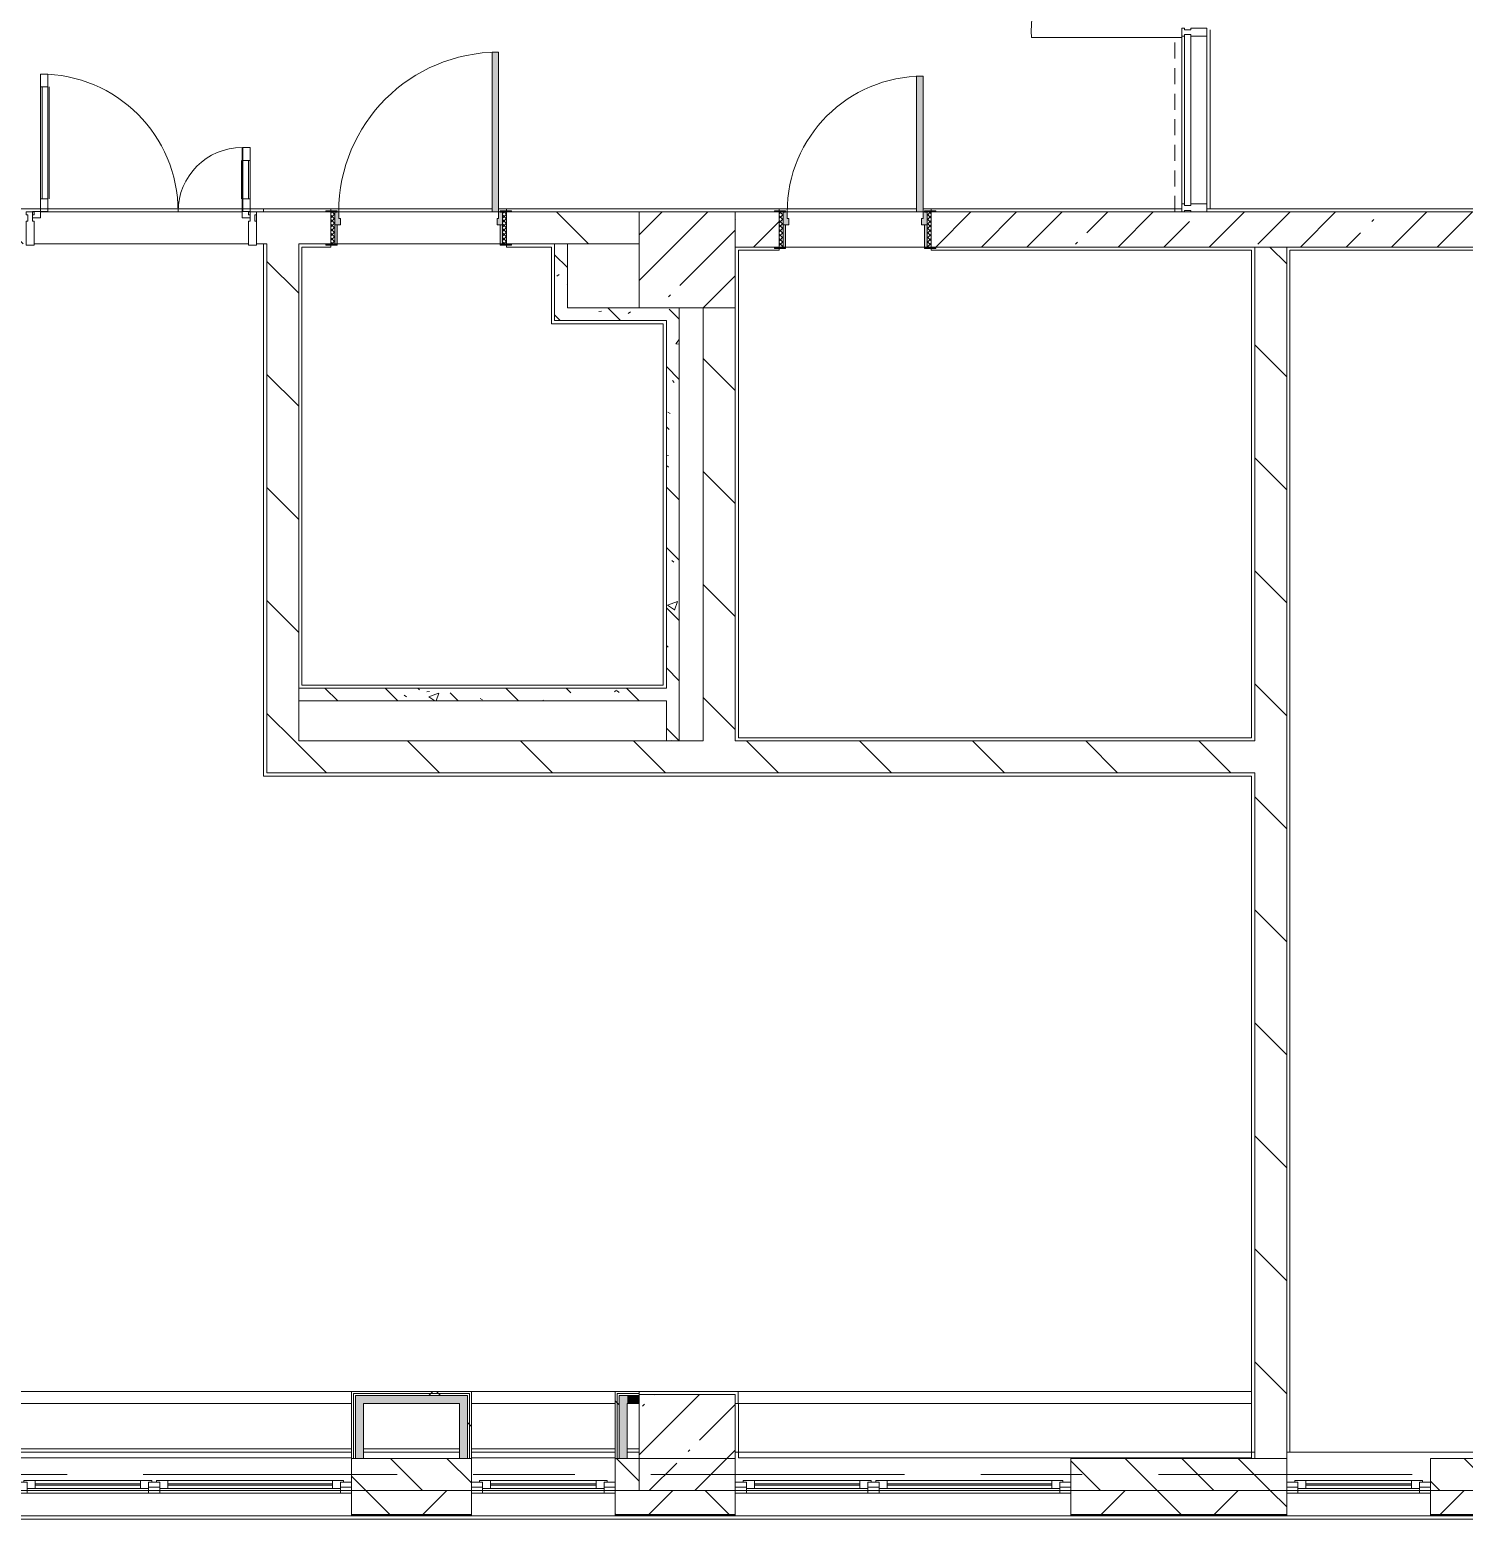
# Model space of a CAD drawing. Header units: millimetres. Extents: x 81676 to 276943, y -8553 to 29000.
# Drawn here: x 160810 to 169783, y -280 to 9040 of the extents above; entities that cross this region are included whole.
import ezdxf

# ---------------------------------------------------------------- set-up
doc = ezdxf.new("R2010")
doc.units = ezdxf.units.MM
doc.linetypes.add('200_ШТРИХ__ш1_п0_6_', pattern=[160, 100, -60])
doc.linetypes.add('Осевая', pattern=[3175, 635, -476.25, 1587.5, -476.25])
for name, color, linetype, lineweight, true_color in [('A-DETL-GENF-4', 7, 'Continuous', 5, 0xaaaaaa), ('A-DOOR-3', 7, 'Continuous', 5, 0xe2e2e2), ('A-DOOR-4', 7, 'Continuous', 5, 0xaaaaaa), ('A-DOOR-FRAM-2', 7, 'Continuous', 5, 0xe2e2e2), ('A-DOOR-FRAM-3', 7, 'Continuous', 5, 0xaaaaaa), ('A-FLOR-3', 7, 'Continuous', 5, 0xaaaaaa), ('I-WALL-1', 7, 'Continuous', 5, 0xe7e7e7), ('I-WALL-5', 7, 'Continuous', 5, 0x787878)]:
    doc.layers.add(name, color=color, linetype=linetype, lineweight=lineweight, true_color=true_color)
for name, color, linetype, lineweight in [('A-DETL-MBND', 7, '200_ШТРИХ__ш1_п0_6_', 9), ('A-GLAZ-2', 7, 'Continuous', 5), ('A-GLAZ-CURT-1', 7, 'Continuous', 5), ('A-GLAZ-CWMG-2', 7, 'Continuous', 5), ('A-WALL', 7, 'Continuous', 9), ('A-WALL-6', 7, 'Continuous', 5), ('I-WALL-3', 7, 'Continuous', 5), ('S-COLS-1', 7, 'Continuous', 5), ('Оси-2', 7, 'Осевая', 9)]:
    doc.layers.add(name, color=color, linetype=linetype, lineweight=lineweight)
pattern_1 = [(135, (147962.96, 0), (-353.553, -353.553), [])]
pattern_2 = [(135, (147962.96, 0), (-377.17, -377.17), [533.4, -88.9, 17.78, -88.9]), (135, (147962.96, 376.94), (-377.17, -377.17), []), (50, (147962.96, 0), (637.645, -55.787), [66.675, -733.425]), (355, (147962.96, 0), (-123.35, 668.7), [53.34, -586.74]), (100.451, (148016.1, -4.65), (514.299, 612.908), [56.665, -623.315]), (46.184, (147963, 177.8), (948.776, -147.15), [100.01, -1100.137]), (96.636, (148042, 165.5), (830.91, 865.997), [85, -934.973]), (351.184, (147963, 177.8), (830.92, 865.99), [80.01, -880.11]), (21, (148051.86, 133.35), (530.65, -357.928), [66.675, -733.425]), (326, (148051.86, 133.35), (216.308, 644.658), [53.34, -586.74]), (71.451, (148096.1, 103.5), (746.96, 286.724), [56.665, -623.315]), (37.5, (147962.96, 0), (10.8105, 295.9426), [16.764, -562.864, 16.764, -578.866, -588.962]), (37.5, (147962.96, 0), (10.8105, 295.9426), [-1175.258, 16.764, -572.198]), (7.5, (147962.96, 0), (233.869, 350.632), [16.764, -322.834, 16.764, -549.529, -224.472]), (7.5, (147962.96, 0), (233.869, 350.632), [-905.891, 16.764, -207.708]), (327.5, (147764.71, 0), (474.5678, -20.0513), [16.764, -205.486, 16.764, -676.656, -920.115]), (327.5, (147764.71, 0), (474.5678, -20.0513), [-915.67, 16.764, -903.351]), (317.5, (147675.8, 0), (518.452, 88.993), [16.764, -272.161, 16.764, -443.738, -653.415]), (317.5, (147675.8, 0), (518.452, 88.993), [-749.427, 16.764, -636.651])]
pattern_3 = [(45, (147962.96, 0), (-285.123, 285.123), []), (45, (148248.1, 0), (-285.123, 285.123), [504.031, -100.806, 16.764, -84.042])]
pattern_4 = [(45, (147962.96, 0), (-530.33, 530.33), []), (135, (147962.96, 0), (-530.33, -530.33), [])]

# ---------------------------------------------------------------- blocks, each defined once
blk = doc.blocks.new('120_Окно_СКБ_2Ст - 120_Окно_СКБ_2Ст 2100х2500 _мал створка справа_-22445857-1_6_3_птичка')
at = {"layer": 'A-GLAZ-2'}
for p, q in [((-1050, -127), (-1050, -57)), ((-1050, -57), (-980, -57)), ((1050, -57), (-1050, -57)), ((-980, -57), (-980, -127)), ((150, -87), (-980, -87)), ((-980, -87), (-980, -127)), ((-930, -137), (-930, -87)), ((100, -137), (100, -87)), ((150, -127), (150, -57)), ((150, -57), (220, -57)), ((150, -127), (150, -87)), ((220, -57), (220, -127)), ((980, -87), (220, -87)), ((220, -87), (220, -127)), ((270, -137), (270, -87)), ((930, -137), (930, -87)), ((980, -127), (980, -57)), ((980, -57), (1050, -57)), ((980, -127), (980, -87)), ((1050, -57), (1050, -127)), ((-980, -127), (-1050, -127)), ((-1050, -127), (-1000, -127)), ((-980, -127), (-1000, -127)), ((-1000, -127), (-1000, -137)), ((-1000, -137), (170, -137)), ((170, -137), (-1000, -137)), ((-930, -107), (100, -107)), ((100, -117), (-930, -117)), ((220, -127), (150, -127)), ((170, -127), (150, -127)), ((170, -127), (200, -127)), ((170, -137), (170, -127)), ((220, -127), (200, -127)), ((200, -127), (200, -137)), ((200, -137), (1000, -137)), ((1000, -137), (200, -137)), ((270, -107), (930, -107)), ((930, -117), (270, -117)), ((1050, -127), (980, -127)), ((1000, -127), (980, -127)), ((1000, -127), (1050, -127)), ((1000, -137), (1000, -127))]:
    blk.add_line(p, q, dxfattribs=at)
blk = doc.blocks.new('Прямоугольный импост - Импост структурный с накладкой - 160мм Темный-30756008-1_6_3_птичка')
at = {"layer": 'A-GLAZ-CWMG-2'}
for p, q in [((-50, 0), (-50, 17)), ((-50, 17), (0, 17)), ((-40, 0), (-50, 0)), ((-40, -40), (-40, 0)), ((0, 0), (-10, 0)), ((-10, 0), (-10, -40)), ((0, 17), (0, 0)), ((-50, -140), (-50, -40)), ((-50, -40), (-40, -40)), ((-10, -40), (0, -40)), ((0, -40), (0, -140)), ((0, -140), (-50, -140))]:
    blk.add_line(p, q, dxfattribs=at)
blk = doc.blocks.new('Системная панель - Стекло - 40мм-31920837-1_6_3_птичка')
at = {"layer": 'A-GLAZ-CURT-1'}
for p, q in [((535, 40), (-535, 40)), ((-535, 40), (-535, 0)), ((-535, 0), (535, 0)), ((535, 0), (535, 40))]:
    blk.add_line(p, q, dxfattribs=at)
blk = doc.blocks.new('Прямоугольный импост - Импост структурный с накладкой - 160мм Темный-31920697-1_6_3_птичка')
at = {"layer": 'A-GLAZ-CWMG-2'}
for p, q in [((20053.3, 7950), (20053.3, 9000)), ((20210.3, 7950), (20210.3, 9000))]:
    blk.add_line(p, q, dxfattribs=at)
blk = doc.blocks.new('Прямоугольный импост - Импост структурный с накладкой - 160мм Темный-30755591-1_6_3_птичка')
at = {"layer": 'A-GLAZ-CWMG-2'}
for p, q in [((-25, 0), (-25, 17)), ((-25, 17), (25, 17)), ((-15, 0), (-25, 0)), ((-15, -40), (-15, 0)), ((25, 0), (15, 0)), ((15, 0), (15, -40)), ((25, 17), (25, 0)), ((-25, -140), (-25, -40)), ((-25, -40), (-15, -40)), ((15, -40), (25, -40)), ((25, -40), (25, -140)), ((25, -140), (-25, -140))]:
    blk.add_line(p, q, dxfattribs=at)
blk = doc.blocks.new('120_Окно_СКБ_1Ст - 120_Окно_СКБ_1Ст 900х2500_h_-V56-1_6_3_птичка')
at = {"layer": 'A-GLAZ-2'}
for p, q in [((-450, -127), (-450, -57)), ((-450, -57), (-380, -57)), ((450, -57), (-450, -57)), ((-380, -57), (-380, -127)), ((380, -87), (-380, -87)), ((-380, -87), (-380, -127)), ((-330, -137), (-330, -87)), ((330, -137), (330, -87)), ((380, -127), (380, -57)), ((380, -57), (450, -57)), ((380, -127), (380, -87)), ((450, -57), (450, -127)), ((-380, -127), (-450, -127)), ((-450, -127), (-400, -127)), ((-380, -127), (-400, -127)), ((-400, -127), (-400, -137)), ((-400, -137), (400, -137)), ((400, -137), (-400, -137)), ((-330, -107), (330, -107)), ((330, -117), (-330, -117)), ((450, -127), (380, -127)), ((400, -127), (380, -127)), ((400, -127), (450, -127)), ((400, -137), (400, -127))]:
    blk.add_line(p, q, dxfattribs=at)
blk = doc.blocks.new('BSC_Колонна _Прямоугольная - 600х600-V146-1_6_3_птичка')
at = {"layer": 'S-COLS-1'}
h = blk.add_hatch(dxfattribs=at)
h.set_pattern_fill('FP_161', color=256, style=0, pattern_type=2)
h.set_pattern_definition([(45, (-16960, -7600), (-285.123, 285.123), []), (45, (-16674.88, -7600), (-285.123, 285.123), [504.031, -100.806, 16.764, -84.042])])
h.paths.add_polyline_path([(100, -300), (300, -300), (300, 300), (-300, 300), (-300, -300)])
for p, q in [((300, 300), (-300, 300)), ((-300, 300), (-300, -300)), ((300, -300), (300, 300)), ((-300, -300), (300, -300))]:
    blk.add_line(p, q, dxfattribs=at)
blk = doc.blocks.new('110_Дверь_СКБ_1Ст_Внутренняя1 - Д-7_л__950x2100h_Туалет-V156-1_6_3_птичка')
at = {"layer": 'A-DOOR-3'}
h = blk.add_hatch(color=256, dxfattribs=at)
h.paths.add_polyline_path([(-437.5, 30), (-402.5, 30), (-402.5, 70), (-412.5, 70), (-412.5, 110), (-437.5, 110)])
h.paths.add_polyline_path([(447.5, 30), (462.5, 30), (462.5, 110), (437.5, 110), (437.5, 70), (427.5, 70), (427.5, 30), (437.5, 30)])
at = {"layer": 'A-DOOR-4'}
h = blk.add_hatch(dxfattribs=at)
h.set_pattern_fill('FP_103', color=256, style=0, pattern_type=2)
h.set_pattern_definition([(135, (1826.41, 174.685), (-14.14214, -14.14214), []), (225, (1826.41, 174.685), (14.14214, -14.14214), [])])
h.paths.add_polyline_path([(487.5, -110), (487.5, 110), (462.5, 110), (462.5, -110)])
at = {"layer": 'A-DOOR-FRAM-2'}
for points in [[(414.4, 110), (437.5, 110), (437.5, 960), (397.5, 960), (397.5, 110)], [(-437.5, 110), (-422.5, 110), (-422.5, 118), (-492.5, 118), (-492.5, 110), (-442.4, 110)], [(517.5, 110), (517.5, 118), (447.5, 118), (447.5, 110), (487.5, 110)], [(-422.5, -110), (-422.5, 30), (-437.5, 30), (-437.5, -110)], [(462.5, -110), (462.5, 30), (447.5, 30), (447.5, -110)], [(-492.5, -118), (-422.5, -118), (-422.5, -110), (-492.5, -110)], [(517.5, -118), (517.5, -110), (447.5, -110), (447.5, -118), (492.2, -118)]]:
    blk.add_hatch(color=256, dxfattribs=at).paths.add_polyline_path(points)
at = {"layer": 'A-DOOR-FRAM-3'}
h = blk.add_hatch(dxfattribs=at)
h.set_pattern_fill('FP_104', color=256, style=0, pattern_type=2)
h.set_pattern_definition([(45, (-296.384, 174.685), (-14.1421, 14.1421), []), (135, (-296.384, 174.685), (-14.1421, -14.1421), [])])
h.paths.add_polyline_path([(-460.8, -110), (-437.5, -110), (-442.4, 110), (-462.5, 110), (-461.3, -110)])
at = {"layer": 'A-DOOR-4'}
for p, q in [((437.5, 960), (397.5, 960)), ((397.5, 960), (397.5, 110)), ((437.5, 110), (437.5, 960)), ((397.5, 110), (437.5, 110))]:
    blk.add_line(p, q, dxfattribs=at)
blk.add_arc((437.5, 110), 850, 90, 180, dxfattribs=at)
at = {"layer": 'A-DOOR-FRAM-3'}
for p, q in [((-422.5, 118), (-492.5, 118)), ((-492.5, 118), (-492.5, 110)), ((-492.5, 110), (-422.5, 110)), ((-437.5, 110), (-462.5, 110)), ((-462.5, 110), (-462.5, -110)), ((-412.5, 110), (-437.5, 110)), ((-437.5, 110), (-437.5, 30)), ((-437.5, -110), (-437.5, 110)), ((-422.5, 110), (-437.5, 110)), ((-437.5, 110), (-437.5, 109)), ((-437.5, 109), (-422.5, 109)), ((-422.5, 110), (-422.5, 118)), ((-422.5, 109), (-422.5, 110)), ((-412.5, 70), (-412.5, 110)), ((437.5, 110), (437.5, 70)), ((462.5, 110), (437.5, 110)), ((517.5, 118), (447.5, 118)), ((447.5, 118), (447.5, 110)), ((462.5, 110), (447.5, 110)), ((447.5, 110), (447.5, 109)), ((447.5, 110), (517.5, 110)), ((447.5, 109), (462.5, 109)), ((462.5, 30), (462.5, 110)), ((487.5, 110), (462.5, 110)), ((462.5, 110), (462.5, -110)), ((462.5, 109), (462.5, 110)), ((487.5, -110), (487.5, 110)), ((517.5, 110), (517.5, 118)), ((-437.5, 30), (-402.5, 30)), ((-422.5, 30), (-437.5, 30)), ((-437.5, 30), (-437.5, -110)), ((-422.5, -110), (-422.5, 30)), ((-402.5, 70), (-412.5, 70)), ((-402.5, 30), (-402.5, 70)), ((437.5, 70), (427.5, 70)), ((427.5, 70), (427.5, 30)), ((427.5, 30), (462.5, 30)), ((462.5, 30), (447.5, 30)), ((447.5, 30), (447.5, -110)), ((462.5, -110), (462.5, 30)), ((-422.5, -110), (-492.5, -110)), ((-492.5, -110), (-492.5, -118)), ((-492.5, -118), (-422.5, -118)), ((-462.5, -110), (-437.5, -110)), ((-437.5, -110), (-422.5, -110)), ((-422.5, -118), (-422.5, -110)), ((447.5, -110), (462.5, -110)), ((517.5, -110), (447.5, -110)), ((447.5, -110), (447.5, -118)), ((447.5, -118), (517.5, -118)), ((462.5, -110), (487.5, -110)), ((517.5, -118), (517.5, -110))]:
    blk.add_line(p, q, dxfattribs=at)
blk = doc.blocks.new('110_Дверь_СКБ_1Ст_Внутренняя1 - Д-4 1100x2100h_су мгн-V157-1_6_3_птичка')
at = {"layer": 'A-DOOR-3'}
h = blk.add_hatch(color=256, dxfattribs=at)
h.paths.add_polyline_path([(502.5, 20), (537.5, 20), (537.5, 100), (512.5, 100), (512.5, 60), (502.5, 60), (502.5, 44)])
h.paths.add_polyline_path([(-477.5, 20), (-477.5, 60), (-487.5, 60), (-487.5, 100), (-512.5, 100), (-512.5, 20), (-487.5, 20)])
at = {"layer": 'A-DOOR-4'}
h = blk.add_hatch(dxfattribs=at)
h.set_pattern_fill('FP_92', color=256, style=0, pattern_type=2)
h.set_pattern_definition([(135, (1751.41, 164.685), (-14.14214, -14.14214), []), (225, (1751.41, 164.685), (14.14214, -14.14214), [])])
h.paths.add_polyline_path([(562.5, -100), (562.5, 100), (537.5, 100), (537.5, -100)])
at = {"layer": 'A-DOOR-FRAM-2'}
for points in [[(512.5, 100), (512.5, 1100), (472.5, 1100), (472.5, 100)], [(-523, 100), (-497.5, 100), (-497.5, 108), (-567.5, 108), (-567.5, 100), (-537.5, 100)], [(537.5, 100), (592.5, 100), (592.5, 108), (522.5, 108), (522.5, 100)], [(-497.5, -100), (-497.5, 20), (-512.5, 20), (-512.5, -100)], [(522.5, -100), (537.5, -100), (537.5, 20), (522.5, 20)], [(-519.7, -108), (-497.5, -108), (-497.5, -100), (-567.5, -100), (-567.5, -108), (-536.7, -108)], [(562.5, -108), (592.5, -108), (592.5, -100), (522.5, -100), (522.5, -108), (537.5, -108)]]:
    blk.add_hatch(color=256, dxfattribs=at).paths.add_polyline_path(points)
at = {"layer": 'A-DOOR-FRAM-3'}
h = blk.add_hatch(dxfattribs=at)
h.set_pattern_fill('FP_93', color=256, style=0, pattern_type=2)
h.set_pattern_definition([(45, (-371.384, 164.685), (-14.1421, 14.1421), []), (135, (-371.384, 164.685), (-14.1421, -14.1421), [])])
h.paths.add_polyline_path([(-536.2, -100), (-512.5, -100), (-512.5, 100), (-537.5, 100), (-537.5, -100)])
at = {"layer": 'A-DOOR-4'}
for p, q in [((512.5, 1100), (472.5, 1100)), ((472.5, 1100), (472.5, 100)), ((512.5, 100), (512.5, 1100)), ((472.5, 100), (512.5, 100))]:
    blk.add_line(p, q, dxfattribs=at)
blk.add_arc((512.5, 100), 1000, 90, 180, dxfattribs=at)
at = {"layer": 'A-DOOR-FRAM-3'}
for p, q in [((-497.5, 108), (-567.5, 108)), ((-567.5, 108), (-567.5, 100)), ((-567.5, 100), (-497.5, 100)), ((-512.5, 100), (-537.5, 100)), ((-537.5, 100), (-537.5, -100)), ((-487.5, 100), (-512.5, 100)), ((-512.5, 100), (-512.5, 20)), ((-512.5, -100), (-512.5, 100)), ((-497.5, 100), (-512.5, 100)), ((-512.5, 100), (-512.5, 99)), ((-512.5, 99), (-497.5, 99)), ((-497.5, 100), (-497.5, 108)), ((-497.5, 99), (-497.5, 100)), ((-487.5, 60), (-487.5, 100)), ((512.5, 100), (512.5, 60)), ((537.5, 100), (512.5, 100)), ((592.5, 108), (522.5, 108)), ((522.5, 108), (522.5, 100)), ((537.5, 100), (522.5, 100)), ((522.5, 100), (522.5, 99)), ((522.5, 100), (592.5, 100)), ((522.5, 99), (537.5, 99)), ((537.5, 20), (537.5, 100)), ((562.5, 100), (537.5, 100)), ((537.5, 100), (537.5, -100)), ((537.5, 99), (537.5, 100)), ((562.5, -100), (562.5, 100)), ((592.5, 100), (592.5, 108)), ((-512.5, 20), (-477.5, 20)), ((-497.5, 20), (-512.5, 20)), ((-512.5, 20), (-512.5, -100)), ((-497.5, -100), (-497.5, 20)), ((-477.5, 60), (-487.5, 60)), ((-477.5, 20), (-477.5, 60)), ((512.5, 60), (502.5, 60)), ((502.5, 60), (502.5, 20)), ((502.5, 20), (537.5, 20)), ((537.5, 20), (522.5, 20)), ((522.5, 20), (522.5, -100)), ((537.5, -100), (537.5, 20)), ((-497.5, -100), (-567.5, -100)), ((-567.5, -100), (-567.5, -108)), ((-567.5, -108), (-497.5, -108)), ((-537.5, -100), (-512.5, -100)), ((-512.5, -100), (-497.5, -100)), ((-497.5, -108), (-497.5, -100)), ((522.5, -100), (537.5, -100)), ((592.5, -100), (522.5, -100)), ((522.5, -100), (522.5, -108)), ((522.5, -108), (592.5, -108)), ((537.5, -100), (562.5, -100)), ((592.5, -108), (592.5, -100))]:
    blk.add_line(p, q, dxfattribs=at)
blk = doc.blocks.new('Прямоугольный импост - Импост структурный с накладкой - 190мм-32633035-1_6_3_птичка')
at = {"layer": 'A-GLAZ-CWMG-2'}
for p, q in [((-50, 40), (-50, 190)), ((-50, 190), (0, 190)), ((0, 190), (0, 40)), ((-40, 40), (-50, 40)), ((-50, -17), (-50, 0)), ((-50, 0), (-40, 0)), ((-40, 0), (-40, 40)), ((-10, 40), (-10, 0)), ((0, 40), (-10, 40)), ((-10, 0), (0, 0)), ((0, 0), (0, -17)), ((0, -17), (-50, -17))]:
    blk.add_line(p, q, dxfattribs=at)
blk = doc.blocks.new('Дверь_Витражная_остекление_ - ВВ-6 остекление-32633143-1_6_3_птичка')
at = {"layer": 'A-DETL-GENF-4'}
for p, q in [((-630, 880), (-585, 880)), ((-630, 880), (-630, 20)), ((-585, 880), (-630, 880)), ((-630, 880), (-630, 20)), ((-585, 880), (-585, 20)), ((-585, 20), (-585, 880)), ((-630, 800), (-585, 800)), ((-620, 800), (-620, 100)), ((-576, 800), (-576, 100)), ((680, 420), (635, 420)), ((635, 420), (635, 20)), ((680, 420), (635, 420)), ((635, 420), (635, 20)), ((680, 420), (680, 20)), ((680, 20), (680, 420)), ((626, 340), (626, 100)), ((680, 340), (635, 340)), ((670, 340), (670, 100)), ((-630, 100), (-585, 100)), ((680, 100), (635, 100)), ((-585, 20), (-630, 20)), ((-630, 20), (-585, 20))]:
    blk.add_line(p, q, dxfattribs=at)
at = {"layer": 'A-DOOR-4'}
for p, q in [((-630, 880), (-630, 20)), ((630, 420), (630, 20)), ((-630, 20), (-680, 20)), ((-680, 20), (-680, -20)), ((-630, -20), (-630, 20)), ((680, 20), (630, 20)), ((630, 20), (630, -20)), ((680, -20), (680, 20)), ((-680, -20), (-630, -20)), ((630, -20), (680, -20))]:
    blk.add_line(p, q, dxfattribs=at)
for centre, radius, start, end in [((-630, 20), 860, 360, 90), ((630, 20), 400, 90, 180)]:
    blk.add_arc(centre, radius, start, end, dxfattribs=at)
blk = doc.blocks.new('Прямоугольный импост - Импост структурный с накладкой - 190мм-33226183-1_6_3_птичка')
at = {"layer": 'A-GLAZ-CWMG-2'}
for p, q in [((0, 190), (-50, 190)), ((-50, 190), (-50, 40)), ((0, 40), (0, 190)), ((-50, 40), (-40, 40)), ((-40, 0), (-50, 0)), ((-50, 0), (-50, -17)), ((-40, 40), (-40, 0)), ((-10, 0), (-10, 40)), ((-10, 40), (0, 40)), ((0, 0), (-10, 0)), ((0, -17), (0, 0)), ((-50, -17), (0, -17))]:
    blk.add_line(p, q, dxfattribs=at)
blk = doc.blocks.new('Зашивка приборов отопления19 - Зашивка приборов отопления-33282289-1_6_3_птичка')
at = {"layer": 'A-WALL-6'}
for p, q in [((12140, 520), (10058.6, 520)), ((10058.6, 520), (10058.6, 445)), ((10058.6, 445), (12140, 445)), ((12140, 445), (10060.9, 445)), ((10060.9, 445), (10060.9, 105)), ((10060.9, 105), (12140, 105))]:
    blk.add_line(p, q, dxfattribs=at)
blk = doc.blocks.new('Зашивка приборов отопления20 - Зашивка приборов отопления-33282357-1_6_3_птичка')
at = {"layer": 'A-WALL-6'}
for p, q in [((10960, 520), (10060, 520)), ((10060, 445), (10960, 445)), ((10960, 445), (10060.9, 445)), ((10060.9, 445), (10060.9, 105)), ((10060.9, 105), (10960, 105))]:
    blk.add_line(p, q, dxfattribs=at)
blk = doc.blocks.new('Зашивка приборов отопления21 - Зашивка приборов отопления-33282451-1_6_3_птичка')
at = {"layer": 'A-WALL-6'}
for p, q in [((13270.9, 520), (10060, 520)), ((10060, 520), (10060, 445)), ((13270.9, 445), (13270.9, 520)), ((10060, 445), (13270.9, 445)), ((13270.9, 445), (10060.9, 445)), ((10060.9, 445), (10060.9, 105)), ((13270.9, 105), (13270.9, 445)), ((10060.9, 105), (13270.9, 105))]:
    blk.add_line(p, q, dxfattribs=at)

msp = doc.modelspace()

# ---------------------------------------------------------------- hatches: boundary and pattern name
at = {"layer": 'A-WALL-6'}
h = msp.add_hatch(dxfattribs=at)
h.set_pattern_fill('FP_65', color=256, style=0, pattern_type=2)
h.set_pattern_definition([(135, (147962.96, 0), (-176.7767, -176.7767), [])])
h.paths.add_polyline_path([(154793, -100), (155623, -100), (155623, 100), (154793, 100), (154793, -80)])
h.paths.add_polyline_path([(169873, -100), (169873, 100), (169573, 100), (169573, -100)])
h.paths.add_polyline_path([(175273, -100), (176272.7, -100), (176272.7, 100), (175273, 100), (175273, -80)])
h.paths.add_polyline_path([(157122.7, -100), (157873, -100), (157873, 100), (157122.7, 100), (157122.7, -80)])
h.paths.add_polyline_path([(160123, -100), (160123, 100), (159973, 100), (159973, -100)])
h.paths.add_polyline_path([(168453, -100), (168673, -100), (168673, 100), (167323, 100), (167323, -100), (167358.2, -100)])
h.paths.add_polyline_path([(174373, -100), (174373, 100), (174123, 100), (174123, -100)])
h.paths.add_polyline_path([(163573, -100), (163573, 100), (162823, 100), (162823, -100)])
h.paths.add_polyline_path([(164473, -100), (164623, -94.4), (164623, 100), (164473, 100), (164473, -80)])
h.paths.add_polyline_path([(170598, -100), (170598, 100), (170473, 100), (170473, -100)])
h.paths.add_polyline_path([(173398, -100), (173523, -100), (173523, 100), (173398, 100), (173398, -80)])
h = msp.add_hatch(dxfattribs=at)
h.set_pattern_fill('FP_54', color=256, style=0, pattern_type=2)
h.set_pattern_definition([(45, (147962.96, 0), (-353.5534, 353.5534), []), (135, (147962.96, 0), (-353.5534, -353.5534), [])])
h.paths.add_polyline_path([(223656.8, -250), (223663, -250), (223663, -100), (221943, -100), (221943, -250), (223655, -250)])
h.paths.add_polyline_path([(215690.9, -250), (218623, -250), (218623, -100), (215023, -100), (215023, -250)])
h.paths.add_polyline_path([(220199, -250), (220243, -250), (220243, -100), (219523, -101.8), (219523, -250), (220043, -250)])
h.paths.add_polyline_path([(209573, -250), (209573, -100), (208873, -100), (208873, -250), (209184.6, -250)])
h.paths.add_polyline_path([(211673, -250), (212223, -250), (212223, -100), (211673, -100), (211673, -121.3)])
h.paths.add_polyline_path([(207973, -250), (207973, -100), (207223, -100), (207223, -250)])
h.paths.add_polyline_path([(205123, -250), (205123, -100), (204373, -100), (204373, -250), (204537.2, -250)])
h.paths.add_polyline_path([(213123, -250), (214123, -250), (214123, -100), (213123, -100), (213123, -118)])
h.paths.add_polyline_path([(199834.5, -250), (201273, -250), (201273, -100), (199834.5, -100), (199834.5, -150.7)])
h.paths.add_polyline_path([(197734.5, -250), (197734.5, -100), (197023, -100), (197023, -250), (197101.4, -250)])
h.paths.add_polyline_path([(196123, -250), (196123, -100), (195373, -100), (195373, -250)])
h.paths.add_polyline_path([(192273, -250), (192273, -100), (190700.5, -100), (190700.5, -250), (191524.5, -250)])
h.paths.add_polyline_path([(188600.5, -250), (188600.5, -100), (187903, -100), (187903, -250)])
h.paths.add_polyline_path([(187003, -250), (187003, -100), (185953, -100), (185953, -250), (186877.1, -250)])
h.paths.add_polyline_path([(185053, -250), (185053, -100), (183933, -100), (183933, -250), (185018.2, -250)])
h.paths.add_polyline_path([(181833, -250), (181833, -100), (180973, -100), (180973, -250)])
h.paths.add_polyline_path([(178173, -250), (178173, -100), (177172.7, -100), (177172.7, -250), (177582.4, -250)])
h.paths.add_polyline_path([(176272.7, -250), (176272.7, -100), (175273, -100), (175273, -250)])
h.paths.add_polyline_path([(169573, -250), (170598, -250), (170598, -100), (169573, -100), (169573, -226)])
h.paths.add_polyline_path([(163573, -250), (163573, -100), (162823, -100), (162823, -250)])
h.paths.add_polyline_path([(174373, -250), (174373, -100), (173398, -100), (173398, -250), (173864.5, -250)])
h.paths.add_polyline_path([(164473, -250), (165223, -250), (165223, -100), (164473, -100), (164473, -238.7)])
h.paths.add_polyline_path([(167323, -250), (168673, -250), (168673, -100), (167323, -100), (167323, -231.6)])
h.paths.add_polyline_path([(148768.6, -250), (151693, -250), (151693, -100), (147703, -100), (147703, -250), (148073, -250)])
h.paths.add_polyline_path([(155623, -250), (156222.7, -250), (156222.7, -100), (154793, -100), (154793, -250), (155275, -250)])
h.paths.add_polyline_path([(159973, -250), (160723, -248), (160723, -100), (159973, -100), (159973, -249.9)])
h.paths.add_polyline_path([(157873, -250), (157873, -100), (157122.7, -100), (157122.7, -250), (157133.9, -250)])
at = {"layer": 'I-WALL-1'}
for points in [[(162848, 100), (162898, 100), (162898, 495), (162848, 495), (162848, 120)], [(162898, 445), (163548, 445), (163548, 495), (162898, 495)], [(164500.2, 100), (164548, 100), (164548, 495), (164498, 495), (164498, 100)], [(164623, 445), (164621.6, 495), (164548, 495), (164548, 445), (164621.6, 445)], [(163548, 100), (163548, 445), (163498, 445), (163498, 100)]]:
    msp.add_hatch(color=256, dxfattribs=at).paths.add_polyline_path(points)
at = {"layer": 'I-WALL-3'}
h = msp.add_hatch(dxfattribs=at)
h.set_pattern_fill('FP_64', color=256, style=0, pattern_type=2)
h.set_pattern_definition(pattern_1)
h.paths.add_polyline_path([(160723, 7700), (160788, 7700), (160788, 7900), (160723, 7900)])
h.paths.add_polyline_path([(162293, 7700), (162693, 7700), (162693, 7900), (162228, 7894.4), (162228, 7700), (162273, 7700)])
h.paths.add_polyline_path([(163823, 7700), (164623, 7700), (164623, 7900), (163793, 7900), (163793, 7700)])
h = msp.add_hatch(dxfattribs=at)
h.set_pattern_fill('FP_34', color=256, style=0, pattern_type=2)
h.set_pattern_definition(pattern_3)
h.paths.add_polyline_path([(168003.2, 7680), (169873, 7680), (169873, 7900), (166448, 7900), (166448, 7680), (167358.2, 7680)])
h.paths.add_polyline_path([(165223, 7680), (165498, 7680), (165498, 7900), (165223, 7900), (165223, 7841.3)])
h = msp.add_hatch(dxfattribs=at)
h.set_pattern_fill('FP_64', color=256, style=0, pattern_type=2)
h.set_pattern_definition(pattern_1)
h.paths.add_polyline_path([(162493, 4590), (162493, 7700), (162293, 7700), (162293, 4590), (162360.4, 4590)])
h = msp.add_hatch(dxfattribs=at)
h.set_pattern_fill('FP_64', color=256, style=0, pattern_type=2)
h.set_pattern_definition(pattern_1)
h.paths.add_polyline_path([(168673, 100), (168673, 7680), (168473, 7680), (168473, 100)])
h = msp.add_hatch(dxfattribs=at)
h.set_pattern_fill('FP_64', color=256, style=0, pattern_type=2)
h.set_pattern_definition(pattern_1)
h.paths.add_polyline_path([(165023, 4590), (165223, 4590), (165223, 7300), (165023, 7300), (165023, 4610)])
h = msp.add_hatch(dxfattribs=at)
h.set_pattern_fill('FP_64', color=256, style=0, pattern_type=2)
h.set_pattern_definition(pattern_1)
h.paths.add_polyline_path([(168453, 4390), (168473, 4390), (168473, 4590), (162293, 4590), (162293, 4390), (167358.2, 4390)])
h = msp.add_hatch(dxfattribs=at)
h.set_pattern_fill('FP_170', color=256, style=0, pattern_type=2)
h.set_pattern_definition(pattern_4)
h.paths.add_polyline_path([(162835.5, 507.5), (163573, 507.5), (163573, 520), (162835.5, 520)])
h = msp.add_hatch(dxfattribs=at)
h.set_pattern_fill('FP_170', color=256, style=0, pattern_type=2)
h.set_pattern_definition(pattern_4)
h.paths.add_polyline_path([(163560.5, 495), (163560.5, 507.5), (162848, 507.5), (162848, 495), (163548, 495)])
h = msp.add_hatch(dxfattribs=at)
h.set_pattern_fill('FP_170', color=256, style=0, pattern_type=2)
h.set_pattern_definition(pattern_4)
h.paths.add_polyline_path([(163560.5, 100), (163560.5, 495), (163548, 495), (163548, 100)])
h = msp.add_hatch(dxfattribs=at)
h.set_pattern_fill('FP_170', color=256, style=0, pattern_type=2)
h.set_pattern_definition(pattern_4)
h.paths.add_polyline_path([(163573, 100), (163573, 507.5), (163560.5, 507.5), (163560.5, 100)])
h = msp.add_hatch(dxfattribs=at)
h.set_pattern_fill('FP_170', color=256, style=0, pattern_type=2)
h.set_pattern_definition(pattern_4)
h.paths.add_polyline_path([(164483.9, 100), (164485.5, 100), (164485.5, 520), (164473, 520), (164473, 100)])
h = msp.add_hatch(dxfattribs=at)
h.set_pattern_fill('FP_170', color=256, style=0, pattern_type=2)
h.set_pattern_definition(pattern_4)
h.paths.add_polyline_path([(164498, 100), (164498, 507.5), (164485.5, 507.5), (164485.5, 100)])
at = {"layer": 'I-WALL-5'}
h = msp.add_hatch(dxfattribs=at)
h.set_pattern_fill('FP_63', color=256, style=0, pattern_type=2)
h.set_pattern_definition(pattern_2)
h.paths.add_polyline_path([(164173, 7220), (164173, 7700), (164093, 7700), (164093, 7220)])
h = msp.add_hatch(dxfattribs=at)
h.set_pattern_fill('FP_63', color=256, style=0, pattern_type=2)
h.set_pattern_definition(pattern_2)
h.paths.add_polyline_path([(164793, 7220), (164793, 7300), (164173, 7300), (164173, 7220), (164773, 7220)])
h = msp.add_hatch(dxfattribs=at)
h.set_pattern_fill('FP_63', color=256, style=0, pattern_type=2)
h.set_pattern_definition(pattern_2)
h.paths.add_polyline_path([(164873, 4590), (164873, 7300), (164793, 7300), (164793, 4590)])
h = msp.add_hatch(dxfattribs=at)
h.set_pattern_fill('FP_63', color=256, style=0, pattern_type=2)
h.set_pattern_definition(pattern_2)
h.paths.add_polyline_path([(164793, 4840), (164793, 4920), (162493, 4920), (162493, 4840), (164773, 4840)])
at = {"layer": 'S-COLS-1'}
h = msp.add_hatch(dxfattribs=at)
h.set_pattern_fill('FP_34', color=256, style=0, pattern_type=2)
h.set_pattern_definition(pattern_3)
h.paths.add_polyline_path([(164788.4, -100), (165223, -100), (165223, 500), (164623, 500), (164623, -100)])

# ---------------------------------------------------------------- linework, layer by layer
at = {"layer": 'A-DETL-MBND'}
msp.add_line((167973, 7900), (167973, 8991.3), dxfattribs=at)
at = {"layer": 'A-FLOR-3'}
for p, q in [((167076.2, 8991.3), (168016.2, 8991.3)), ((168193, 9040), (168193, 7920)), ((150956.2, 7920), (163703, 7920)), ((162273, 7900), (162273, 7920)), ((162693, 7920), (162693, 7908)), ((163743, 7920), (166358, 7920)), ((163793, 7908), (163793, 7920)), ((165498, 7920), (165498, 7908)), ((166398, 7920), (168016.2, 7920)), ((166448, 7908), (166448, 7920)), ((168173.2, 7920), (178173, 7920)), ((162273, 4370), (162273, 7700)), ((162693, 7680), (162513, 7680)), ((162513, 7680), (162513, 4940)), ((162693, 7692), (162693, 7680)), ((163793, 7680), (163793, 7692)), ((164073, 7680), (163793, 7680)), ((164073, 7200), (164073, 7680)), ((165498, 7660), (165243, 7660)), ((165243, 7660), (165243, 4610)), ((165498, 7672), (165498, 7660)), ((166448, 7660), (166448, 7672)), ((168453, 7660), (166448, 7660)), ((168453, 4610), (168453, 7660)), ((169853, 7660), (168693, 7660)), ((168693, 7660), (168693, 140)), ((164773, 7200), (164073, 7200)), ((164773, 4940), (164773, 7200)), ((162513, 4940), (164773, 4940)), ((165243, 4610), (168453, 4610)), ((168453, 4370), (162273, 4370)), ((168453, 520), (168453, 4370)), ((164623, 520), (165242.1, 520)), ((162823, 445), (160743, 445)), ((164473, 445), (163573, 445)), ((164621.6, 160.3), (164621.6, 445)), ((168453, 445), (165223, 445)), ((168453, 140), (168453, 445)), ((160743, 160.3), (162823, 160.3)), ((162898, 160.3), (163498, 160.3)), ((163573, 160.3), (164473, 160.3)), ((164548, 160.3), (164621.6, 160.3))]:
    msp.add_line(p, q, dxfattribs=at)
msp.add_arc((168019.9, 9041.3), 945, 107.75279, 183.03294, dxfattribs=at)
at = {"layer": 'A-WALL'}
for p, q in [((164173, 7700), (164093, 7700)), ((168673, 7680), (168473, 7680)), ((162493, 4920), (162493, 4840)), ((164793, 4590), (164873, 4590)), ((162835.5, 507.5), (162835.5, 100)), ((163560.5, 507.5), (162835.5, 507.5)), ((162848, 495), (162848, 100)), ((163548, 495), (162848, 495)), ((163548, 100), (163548, 495)), ((163560.5, 100), (163560.5, 507.5)), ((164485.5, 507.5), (164485.5, 100)), ((164623, 507.5), (164485.5, 507.5)), ((164498, 495), (164498, 100)), ((164623, 495), (164498, 495)), ((168473, 100), (168673, 100)), ((163573, -100), (162823, -100)), ((165223, -100), (164473, -100)), ((168673, -100), (167323, -100)), ((169873, -100), (169573, -100)), ((162823, -250), (163573, -250)), ((162823, -253), (163573, -253)), ((164473, -250), (165223, -250)), ((164473, -253), (165223, -253)), ((167323, -250), (168673, -250)), ((167323, -253), (168673, -253)), ((169573, -250), (170598, -250)), ((169573, -253), (170598, -253))]:
    msp.add_line(p, q, dxfattribs=at)
at = {"layer": 'A-WALL-6'}
for p, q in [((162823, 100), (162823, -258)), ((163498, 100), (162898, 100)), ((163573, -258), (163573, 100)), ((164473, 100), (164473, -258)), ((165223, 100), (164548, 100)), ((165223, -258), (165223, 100)), ((168473, 100), (167323, 100)), ((167323, 100), (167323, -258)), ((168673, -258), (168673, 100)), ((169873, 100), (169573, 100)), ((169573, 100), (169573, -258)), ((160723, -100), (162823, -100)), ((163573, -100), (164473, -100)), ((165223, -100), (167323, -100)), ((168673, -100), (169573, -100)), ((160723, -258), (169573, -258)), ((169573, -258), (185953, -258)), ((220243, -280), (147673, -280))]:
    msp.add_line(p, q, dxfattribs=at)
at = {"layer": 'I-WALL-3'}
for p, q in [((160878, 7900), (162138, 7900)), ((162663, 7900), (162228, 7900)), ((162228, 7900), (162228, 7700)), ((162743, 7900), (163703, 7900)), ((164623, 7900), (163823, 7900)), ((165468, 7900), (165223, 7900)), ((165548, 7900), (166358, 7900)), ((169873, 7900), (166478, 7900)), ((162178.4, 7700), (160837.5, 7700)), ((162228, 7700), (162293, 7700)), ((162293, 7700), (162293, 4390)), ((162493, 7700), (162663, 7700)), ((162493, 4920), (162493, 7700)), ((163753, 7700), (162733, 7700)), ((163823, 7700), (164093, 7700)), ((164093, 7700), (164093, 7220)), ((164173, 7700), (164623, 7700)), ((164173, 7300), (164173, 7700)), ((165223, 7680), (165468, 7680)), ((166408, 7680), (165538, 7680)), ((166478, 7680), (168473, 7680)), ((168473, 7680), (168473, 4590)), ((168673, 100), (168673, 7680)), ((168673, 7680), (169873, 7680)), ((164623, 7300), (164173, 7300)), ((164873, 4590), (164873, 7300)), ((165023, 7300), (165023, 4590)), ((165223, 4590), (165223, 7300)), ((164093, 7220), (164793, 7220)), ((164793, 7220), (164793, 4920)), ((164793, 4920), (162493, 4920)), ((162493, 4840), (164793, 4840)), ((162493, 4590), (162493, 4840)), ((164793, 4840), (164793, 4590)), ((164793, 4590), (162493, 4590)), ((165023, 4590), (164873, 4590)), ((168473, 4590), (165223, 4590)), ((162293, 4390), (168473, 4390)), ((168473, 4390), (168473, 100)), ((162823, 520), (162823, 100)), ((163573, 520), (162823, 520)), ((163573, 100), (163573, 520)), ((164473, 520), (164473, 100)), ((164623, 520), (164473, 520)), ((164623, 445), (164623, 520)), ((162898, 100), (162898, 445)), ((162898, 445), (163498, 445)), ((163498, 445), (163498, 100)), ((164548, 100), (164548, 445)), ((164548, 445), (164623, 445)), ((160723, 140), (162823, 140)), ((162823, 100), (162898, 100)), ((162898, 140), (163498, 140)), ((163498, 100), (163573, 100)), ((163573, 140), (164473, 140)), ((164473, 100), (164548, 100)), ((164548, 140), (164623, 140)), ((165223, 140), (168473, 140)), ((168673, 140), (169873, 140)), ((161623, -80), (161553, -80)), ((162823, -80), (162753, -80)), ((163640.3, -80), (163573, -80)), ((164473, -80), (164403, -80)), ((165293, -80), (165223, -80)), ((166123, -80), (166053, -80)), ((167323, -80), (167253, -80)), ((168743, -80), (168673, -80)), ((169573, -80), (169503, -80))]:
    msp.add_line(p, q, dxfattribs=at)
at = {"layer": 'S-COLS-1'}
for p, q in [((165223, 500), (164623, 500)), ((164623, 500), (164623, -100)), ((165223, -100), (165223, 500)), ((164623, -100), (165223, -100))]:
    msp.add_line(p, q, dxfattribs=at)
at = {"layer": 'Оси-2'}
msp.add_line((157234.2, 0), (174223, 0), dxfattribs=at)

# ---------------------------------------------------------------- block references
at = {"layer": 'A-DOOR-4'}
for name, p in [('110_Дверь_СКБ_1Ст_Внутренняя1 - Д-4 1100x2100h_су мгн-V157-1_6_3_птичка', (163230.5, 7800)), ('Дверь_Витражная_остекление_ - ВВ-6 остекление-32633143-1_6_3_птичка', (161508, 7883)), ('110_Дверь_СКБ_1Ст_Внутренняя1 - Д-7_л__950x2100h_Туалет-V156-1_6_3_птичка', (165960.5, 7790))]:
    msp.add_blockref(name, p, dxfattribs=at)
at = {"layer": 'A-GLAZ-2', "rotation": 180}
for name, p in [('120_Окно_СКБ_2Ст - 120_Окно_СКБ_2Ст 2100х2500 _мал створка справа_-22445857-1_6_3_птичка', (161773, -175)), ('120_Окно_СКБ_1Ст - 120_Окно_СКБ_1Ст 900х2500_h_-V56-1_6_3_птичка', (164023, -175)), ('120_Окно_СКБ_2Ст - 120_Окно_СКБ_2Ст 2100х2500 _мал створка справа_-22445857-1_6_3_птичка', (166273, -175)), ('120_Окно_СКБ_1Ст - 120_Окно_СКБ_1Ст 900х2500_h_-V56-1_6_3_птичка', (169123, -175))]:
    msp.add_blockref(name, p, dxfattribs=at)
at = {"layer": 'A-GLAZ-CURT-1', "rotation": 269.9999999999999}
msp.add_blockref('Системная панель - Стекло - 40мм-31920837-1_6_3_птичка', (168033.2, 8475), dxfattribs=at)
at = {"layer": 'A-GLAZ-CWMG-2', "extrusion": (0, 0, -1)}
for name, p, rotation in [('Прямоугольный импост - Импост структурный с накладкой - 160мм Темный-30755591-1_6_3_птичка', (-168033.2, 9025), 270.0000000000001), ('Прямоугольный импост - Импост структурный с накладкой - 160мм Темный-30756008-1_6_3_птичка', (-168033.2, 7900), 270.0000000000001), ('Прямоугольный импост - Импост структурный с накладкой - 190мм-32633035-1_6_3_птичка', (-162228, 7883), 180)]:
    msp.add_blockref(name, p, dxfattribs=dict(at, rotation=rotation))
at = {"layer": 'A-GLAZ-CWMG-2'}
msp.add_blockref('Прямоугольный импост - Импост структурный с накладкой - 160мм Темный-31920697-1_6_3_птичка', (147963, 0), dxfattribs=at)
at = {"layer": 'A-GLAZ-CWMG-2', "rotation": 180}
msp.add_blockref('Прямоугольный импост - Импост структурный с накладкой - 190мм-33226183-1_6_3_птичка', (160788, 7883), dxfattribs=at)
at = {"layer": 'A-WALL-6'}
for name, p in [('Зашивка приборов отопления19 - Зашивка приборов отопления-33282289-1_6_3_птичка', (150683, 0)), ('Зашивка приборов отопления20 - Зашивка приборов отопления-33282357-1_6_3_птичка', (153513, 0)), ('Зашивка приборов отопления21 - Зашивка приборов отопления-33282451-1_6_3_птичка', (155182.1, 0))]:
    msp.add_blockref(name, p, dxfattribs=at)
at = {"layer": 'S-COLS-1'}
msp.add_blockref('BSC_Колонна _Прямоугольная - 600х600-V146-1_6_3_птичка', (164923, 7600), dxfattribs=at)

doc.saveas('drawing.dxf')
